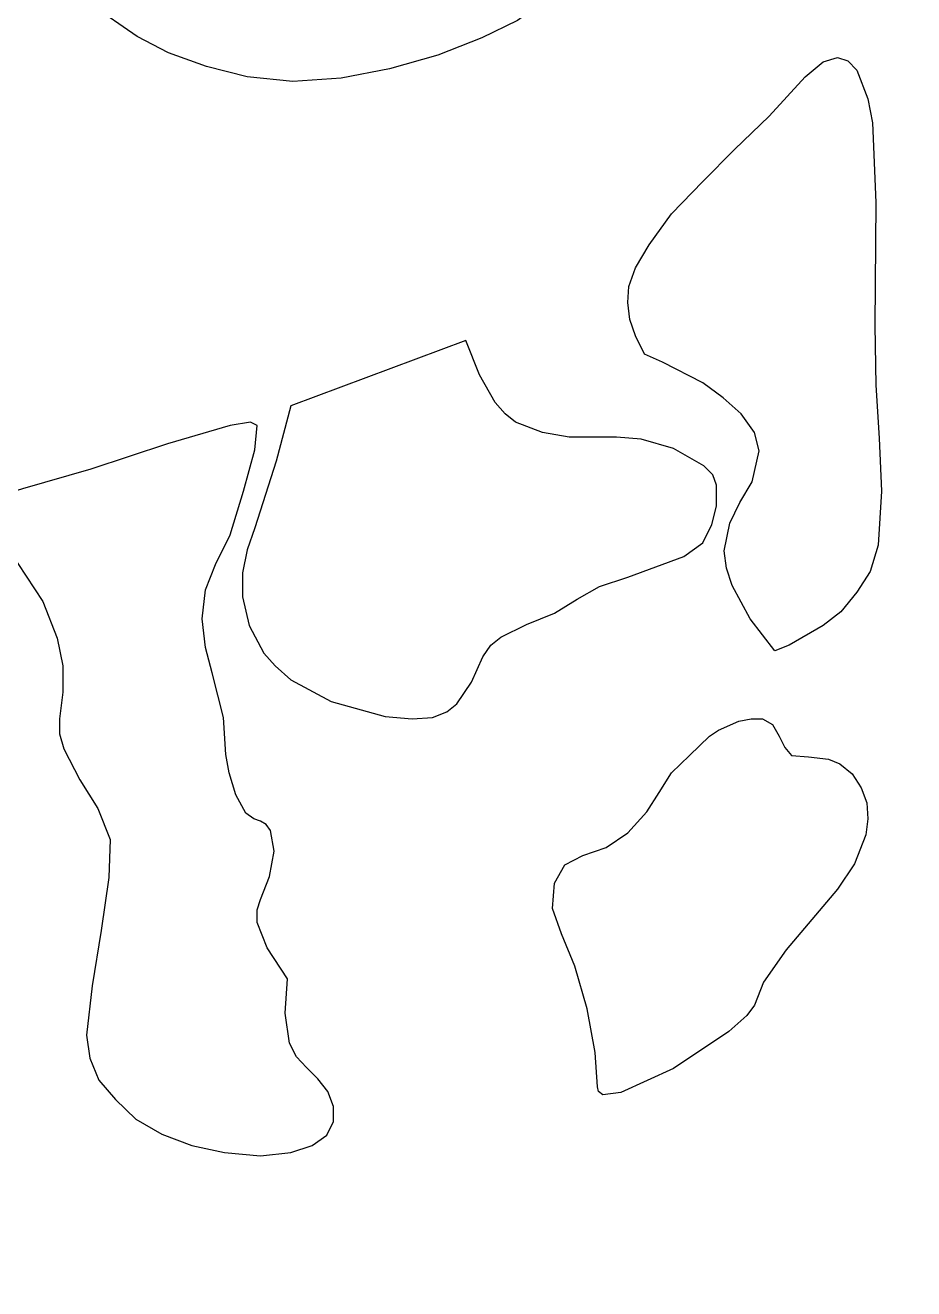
# Model space of a CAD drawing. Header units: centimetres. Extents: x -20.5 to -14.5, y -9 to 9.
# Drawn here: x -18.014 to -16.267, y -4.499 to -2.015 of the extents above; entities that cross this region are included whole.
import ezdxf

# ---------------------------------------------------------------- set-up
doc = ezdxf.new("R2010")
doc.units = ezdxf.units.CM
doc.header["$MEASUREMENT"] = 0
doc.layers.add('layer 1', color=7, linetype='Continuous')

msp = doc.modelspace()

# ---------------------------------------------------------------- linework, layer by layer
at = {"layer": 'layer 1', "color": 250}
for points, knots in [([(-14.52121, -8.99444), (-14.52121, -8.99444), (-20.51992, -8.99536), (-20.51992, -8.99536), (-20.51992, -8.99536), (-20.51992, -8.99536), (-20.51992, 9.00077), (-20.51992, 9.00077), (-20.51992, 9.00077), (-20.51992, 9.00077), (-14.52121, 9.00077), (-14.52121, 9.00077), (-14.52121, 9.00077), (-14.52121, 9.00077), (-14.52121, -8.99444), (-14.52121, -8.99444)], [0, 0, 0, 0, 0.2, 0.2, 0.2, 0.2, 0.4, 0.4, 0.4, 0.4, 0.6, 0.6, 0.6, 0.6, 1, 1, 1, 1]), ([(-17.91548, -1.94682), (-17.91548, -1.94682), (-17.88482, -1.97392), (-17.88482, -1.97392), (-17.88482, -1.97392), (-17.88482, -1.97392), (-17.79417, -2.03716), (-17.79417, -2.03716), (-17.79417, -2.03716), (-17.79417, -2.03716), (-17.73252, -2.06888), (-17.73252, -2.06888), (-17.73252, -2.06888), (-17.73252, -2.06888), (-17.65753, -2.09598), (-17.65753, -2.09598), (-17.65753, -2.09598), (-17.65753, -2.09598), (-17.57788, -2.11645), (-17.57788, -2.11645), (-17.57788, -2.11645), (-17.57788, -2.11645), (-17.48757, -2.12549), (-17.48757, -2.12549), (-17.48757, -2.12549), (-17.48757, -2.12549), (-17.39259, -2.11866), (-17.39259, -2.11866), (-17.39259, -2.11866), (-17.39259, -2.11866), (-17.29761, -2.10059), (-17.29761, -2.10059), (-17.29761, -2.10059), (-17.29761, -2.10059), (-17.20263, -2.07349), (-17.20263, -2.07349), (-17.20263, -2.07349), (-17.20263, -2.07349), (-17.11665, -2.03956), (-17.11665, -2.03956), (-17.11665, -2.03956), (-17.11665, -2.03956), (-17.046, -2.00563), (-17.046, -2.00563), (-17.046, -2.00563), (-17.046, -2.00563), (-16.99301, -1.9671), (-16.99301, -1.9671), (-16.99301, -1.9671), (-16.99301, -1.9671), (-16.96435, -1.93317), (-16.96435, -1.93317), (-16.96435, -1.93317), (-16.96435, -1.93317), (-16.96002, -1.91953), (-16.96002, -1.91953), (-16.96002, -1.91953), (-16.96002, -1.91953), (-16.96202, -1.90607), (-16.96202, -1.90607), (-16.96202, -1.90607), (-16.96202, -1.90607), (-16.99101, -1.86993), (-16.99101, -1.86993), (-16.99101, -1.86993), (-16.99101, -1.86993), (-17.02167, -1.84042), (-17.02167, -1.84042), (-17.02167, -1.84042), (-17.02167, -1.84042), (-17.05033, -1.81111), (-17.05033, -1.81111), (-17.05033, -1.81111), (-17.05033, -1.81111), (-17.07466, -1.75893), (-17.07466, -1.75893), (-17.07466, -1.75893), (-17.07466, -1.75893), (-17.09032, -1.73403), (-17.09032, -1.73403), (-17.09032, -1.73403), (-17.09032, -1.73403), (-17.11232, -1.72279), (-17.11232, -1.72279), (-17.11232, -1.72279), (-17.11232, -1.72279), (-17.13665, -1.72057), (-17.13665, -1.72057), (-17.13665, -1.72057), (-17.13665, -1.72057), (-17.16531, -1.7274), (-17.16531, -1.7274), (-17.16531, -1.7274), (-17.16531, -1.7274), (-17.21163, -1.74768), (-17.21163, -1.74768), (-17.21163, -1.74768), (-17.21163, -1.74768), (-17.23363, -1.75893), (-17.23363, -1.75893), (-17.23363, -1.75893), (-17.23363, -1.75893), (-17.24896, -1.7545), (-17.24896, -1.7545), (-17.24896, -1.7545), (-17.24896, -1.7545), (-17.27995, -1.73403), (-17.27995, -1.73403), (-17.27995, -1.73403), (-17.27995, -1.73403), (-17.29761, -1.71154), (-17.29761, -1.71154), (-17.29761, -1.71154), (-17.29761, -1.71154), (-17.31094, -1.68443), (-17.31094, -1.68443), (-17.31094, -1.68443), (-17.31094, -1.68443), (-17.31527, -1.6459), (-17.31527, -1.6459), (-17.31527, -1.6459), (-17.31527, -1.6459), (-17.31294, -1.59832), (-17.31294, -1.59832), (-17.31294, -1.59832), (-17.31294, -1.59832), (-17.31094, -1.54854), (-17.31094, -1.54854), (-17.31094, -1.54854), (-17.31094, -1.54854), (-17.31961, -1.51922), (-17.31961, -1.51922), (-17.31961, -1.51922), (-17.31961, -1.51922), (-17.33527, -1.49894), (-17.33527, -1.49894), (-17.33527, -1.49894), (-17.33527, -1.49894), (-17.35493, -1.4853), (-17.35493, -1.4853), (-17.35493, -1.4853), (-17.35493, -1.4853), (-17.39926, -1.46944), (-17.39926, -1.46944), (-17.39926, -1.46944), (-17.39926, -1.46944), (-17.41459, -1.4604), (-17.41459, -1.4604), (-17.41459, -1.4604), (-17.41459, -1.4604), (-17.42125, -1.44233), (-17.42125, -1.44233), (-17.42125, -1.44233), (-17.42125, -1.44233), (-17.42792, -1.42426), (-17.42792, -1.42426), (-17.42792, -1.42426), (-17.42792, -1.42426), (-17.43891, -1.41523), (-17.43891, -1.41523), (-17.43891, -1.41523), (-17.43891, -1.41523), (-17.46758, -1.41062), (-17.46758, -1.41062), (-17.46758, -1.41062), (-17.46758, -1.41062), (-17.53389, -1.42426), (-17.53389, -1.42426), (-17.53389, -1.42426), (-17.53389, -1.42426), (-17.58222, -1.44012), (-17.58222, -1.44012), (-17.58222, -1.44012), (-17.58222, -1.44012), (-17.64854, -1.46723), (-17.64854, -1.46723), (-17.64854, -1.46723), (-17.64854, -1.46723), (-17.73452, -1.50798), (-17.73452, -1.50798), (-17.73452, -1.50798), (-17.73452, -1.50798), (-17.75218, -1.58929), (-17.75218, -1.58929), (-17.75218, -1.58929), (-17.75218, -1.58929), (-17.76551, -1.65714), (-17.76551, -1.65714), (-17.76551, -1.65714), (-17.76551, -1.65714), (-17.77218, -1.72057), (-17.77218, -1.72057), (-17.77218, -1.72057), (-17.77218, -1.72057), (-17.77884, -1.74086), (-17.77884, -1.74086), (-17.77884, -1.74086), (-17.77884, -1.74086), (-17.7965, -1.7545), (-17.7965, -1.7545), (-17.7965, -1.7545), (-17.7965, -1.7545), (-17.85149, -1.77257), (-17.85149, -1.77257), (-17.85149, -1.77257), (-17.85149, -1.77257), (-17.90681, -1.78621), (-17.90681, -1.78621), (-17.90681, -1.78621), (-17.90681, -1.78621), (-17.92448, -1.79525), (-17.92448, -1.79525), (-17.92448, -1.79525), (-17.92448, -1.79525), (-17.93114, -1.80871), (-17.93114, -1.80871), (-17.93114, -1.80871), (-17.93114, -1.80871), (-17.92214, -1.89242), (-17.92214, -1.89242), (-17.92214, -1.89242), (-17.92214, -1.89242), (-17.91548, -1.94682), (-17.91548, -1.94682)], [0, 0, 0, 0, 0.0175439, 0.0175439, 0.0175439, 0.0175439, 0.0350877, 0.0350877, 0.0350877, 0.0350877, 0.0526316, 0.0526316, 0.0526316, 0.0526316, 0.0701754, 0.0701754, 0.0701754, 0.0701754, 0.0877193, 0.0877193, 0.0877193, 0.0877193, 0.1052632, 0.1052632, 0.1052632, 0.1052632, 0.122807, 0.122807, 0.122807, 0.122807, 0.1403509, 0.1403509, 0.1403509, 0.1403509, 0.1578947, 0.1578947, 0.1578947, 0.1578947, 0.1754386, 0.1754386, 0.1754386, 0.1754386, 0.1929825, 0.1929825, 0.1929825, 0.1929825, 0.2105263, 0.2105263, 0.2105263, 0.2105263, 0.2280702, 0.2280702, 0.2280702, 0.2280702, 0.245614, 0.245614, 0.245614, 0.245614, 0.2631579, 0.2631579, 0.2631579, 0.2631579, 0.2807018, 0.2807018, 0.2807018, 0.2807018, 0.2982456, 0.2982456, 0.2982456, 0.2982456, 0.3157895, 0.3157895, 0.3157895, 0.3157895, 0.3333333, 0.3333333, 0.3333333, 0.3333333, 0.3508772, 0.3508772, 0.3508772, 0.3508772, 0.3684211, 0.3684211, 0.3684211, 0.3684211, 0.3859649, 0.3859649, 0.3859649, 0.3859649, 0.4035088, 0.4035088, 0.4035088, 0.4035088, 0.4210526, 0.4210526, 0.4210526, 0.4210526, 0.4385965, 0.4385965, 0.4385965, 0.4385965, 0.4561404, 0.4561404, 0.4561404, 0.4561404, 0.4736842, 0.4736842, 0.4736842, 0.4736842, 0.4912281, 0.4912281, 0.4912281, 0.4912281, 0.5087719, 0.5087719, 0.5087719, 0.5087719, 0.5263158, 0.5263158, 0.5263158, 0.5263158, 0.5438596, 0.5438596, 0.5438596, 0.5438596, 0.5614035, 0.5614035, 0.5614035, 0.5614035, 0.5789474, 0.5789474, 0.5789474, 0.5789474, 0.5964912, 0.5964912, 0.5964912, 0.5964912, 0.6140351, 0.6140351, 0.6140351, 0.6140351, 0.6315789, 0.6315789, 0.6315789, 0.6315789, 0.6491228, 0.6491228, 0.6491228, 0.6491228, 0.6666667, 0.6666667, 0.6666667, 0.6666667, 0.6842105, 0.6842105, 0.6842105, 0.6842105, 0.7017544, 0.7017544, 0.7017544, 0.7017544, 0.7192982, 0.7192982, 0.7192982, 0.7192982, 0.7368421, 0.7368421, 0.7368421, 0.7368421, 0.754386, 0.754386, 0.754386, 0.754386, 0.7719298, 0.7719298, 0.7719298, 0.7719298, 0.7894737, 0.7894737, 0.7894737, 0.7894737, 0.8070175, 0.8070175, 0.8070175, 0.8070175, 0.8245614, 0.8245614, 0.8245614, 0.8245614, 0.8421053, 0.8421053, 0.8421053, 0.8421053, 0.8596491, 0.8596491, 0.8596491, 0.8596491, 0.877193, 0.877193, 0.877193, 0.877193, 0.8947368, 0.8947368, 0.8947368, 0.8947368, 0.9122807, 0.9122807, 0.9122807, 0.9122807, 0.9298246, 0.9298246, 0.9298246, 0.9298246, 0.9473684, 0.9473684, 0.9473684, 0.9473684, 0.9649123, 0.9649123, 0.9649123, 0.9649123, 1, 1, 1, 1]), ([(-16.79672, -2.6615), (-16.79672, -2.6615), (-16.76139, -2.67735), (-16.76139, -2.67735), (-16.76139, -2.67735), (-16.76139, -2.67735), (-16.68174, -2.7181), (-16.68174, -2.7181), (-16.68174, -2.7181), (-16.68174, -2.7181), (-16.64209, -2.74761), (-16.64209, -2.74761), (-16.64209, -2.74761), (-16.64209, -2.74761), (-16.60676, -2.77914), (-16.60676, -2.77914), (-16.60676, -2.77914), (-16.60676, -2.77914), (-16.58043, -2.81546), (-16.58043, -2.81546), (-16.58043, -2.81546), (-16.58043, -2.81546), (-16.57143, -2.8516), (-16.57143, -2.8516), (-16.57143, -2.8516), (-16.57143, -2.8516), (-16.58477, -2.91263), (-16.58477, -2.91263), (-16.58477, -2.91263), (-16.58477, -2.91263), (-16.60909, -2.95338), (-16.60909, -2.95338), (-16.60909, -2.95338), (-16.60909, -2.95338), (-16.62876, -2.99413), (-16.62876, -2.99413), (-16.62876, -2.99413), (-16.62876, -2.99413), (-16.64009, -3.04834), (-16.64009, -3.04834), (-16.64009, -3.04834), (-16.64009, -3.04834), (-16.63542, -3.08227), (-16.63542, -3.08227), (-16.63542, -3.08227), (-16.63542, -3.08227), (-16.62442, -3.11619), (-16.62442, -3.11619), (-16.62442, -3.11619), (-16.62442, -3.11619), (-16.5891, -3.18184), (-16.5891, -3.18184), (-16.5891, -3.18184), (-16.5891, -3.18184), (-16.54077, -3.24527), (-16.54077, -3.24527), (-16.54077, -3.24527), (-16.54077, -3.24527), (-16.51211, -3.23383), (-16.51211, -3.23383), (-16.51211, -3.23383), (-16.51211, -3.23383), (-16.4458, -3.19548), (-16.4458, -3.19548), (-16.4458, -3.19548), (-16.4458, -3.19548), (-16.41047, -3.16819), (-16.41047, -3.16819), (-16.41047, -3.16819), (-16.41047, -3.16819), (-16.37948, -3.12984), (-16.37948, -3.12984), (-16.37948, -3.12984), (-16.37948, -3.12984), (-16.35315, -3.08909), (-16.35315, -3.08909), (-16.35315, -3.08909), (-16.35315, -3.08909), (-16.33749, -3.03709), (-16.33749, -3.03709), (-16.33749, -3.03709), (-16.33749, -3.03709), (-16.33082, -2.9307), (-16.33082, -2.9307), (-16.33082, -2.9307), (-16.33082, -2.9307), (-16.33549, -2.82671), (-16.33549, -2.82671), (-16.33549, -2.82671), (-16.33549, -2.82671), (-16.34215, -2.72271), (-16.34215, -2.72271), (-16.34215, -2.72271), (-16.34215, -2.72271), (-16.34415, -2.60508), (-16.34415, -2.60508), (-16.34415, -2.60508), (-16.34415, -2.60508), (-16.34215, -2.36298), (-16.34215, -2.36298), (-16.34215, -2.36298), (-16.34215, -2.36298), (-16.34848, -2.2068), (-16.34848, -2.2068), (-16.34848, -2.2068), (-16.34848, -2.2068), (-16.35748, -2.15941), (-16.35748, -2.15941), (-16.35748, -2.15941), (-16.35748, -2.15941), (-16.37948, -2.10281), (-16.37948, -2.10281), (-16.37948, -2.10281), (-16.37948, -2.10281), (-16.39714, -2.08474), (-16.39714, -2.08474), (-16.39714, -2.08474), (-16.39714, -2.08474), (-16.41713, -2.07791), (-16.41713, -2.07791), (-16.41713, -2.07791), (-16.41713, -2.07791), (-16.4458, -2.08695), (-16.4458, -2.08695), (-16.4458, -2.08695), (-16.4458, -2.08695), (-16.48112, -2.11645), (-16.48112, -2.11645), (-16.48112, -2.11645), (-16.48112, -2.11645), (-16.55177, -2.19334), (-16.55177, -2.19334), (-16.55177, -2.19334), (-16.55177, -2.19334), (-16.62009, -2.25898), (-16.62009, -2.25898), (-16.62009, -2.25898), (-16.62009, -2.25898), (-16.68174, -2.32223), (-16.68174, -2.32223), (-16.68174, -2.32223), (-16.68174, -2.32223), (-16.74373, -2.38566), (-16.74373, -2.38566), (-16.74373, -2.38566), (-16.74373, -2.38566), (-16.78772, -2.44669), (-16.78772, -2.44669), (-16.78772, -2.44669), (-16.78772, -2.44669), (-16.81438, -2.49186), (-16.81438, -2.49186), (-16.81438, -2.49186), (-16.81438, -2.49186), (-16.82771, -2.52819), (-16.82771, -2.52819), (-16.82771, -2.52819), (-16.82771, -2.52819), (-16.82971, -2.55972), (-16.82971, -2.55972), (-16.82971, -2.55972), (-16.82971, -2.55972), (-16.82538, -2.59364), (-16.82538, -2.59364), (-16.82538, -2.59364), (-16.82538, -2.59364), (-16.81438, -2.62536), (-16.81438, -2.62536), (-16.81438, -2.62536), (-16.81438, -2.62536), (-16.79672, -2.6615), (-16.79672, -2.6615)], [0, 0, 0, 0, 0.0227273, 0.0227273, 0.0227273, 0.0227273, 0.0454545, 0.0454545, 0.0454545, 0.0454545, 0.0681818, 0.0681818, 0.0681818, 0.0681818, 0.0909091, 0.0909091, 0.0909091, 0.0909091, 0.1136364, 0.1136364, 0.1136364, 0.1136364, 0.1363636, 0.1363636, 0.1363636, 0.1363636, 0.1590909, 0.1590909, 0.1590909, 0.1590909, 0.1818182, 0.1818182, 0.1818182, 0.1818182, 0.2045455, 0.2045455, 0.2045455, 0.2045455, 0.2272727, 0.2272727, 0.2272727, 0.2272727, 0.25, 0.25, 0.25, 0.25, 0.2727273, 0.2727273, 0.2727273, 0.2727273, 0.2954545, 0.2954545, 0.2954545, 0.2954545, 0.3181818, 0.3181818, 0.3181818, 0.3181818, 0.3409091, 0.3409091, 0.3409091, 0.3409091, 0.3636364, 0.3636364, 0.3636364, 0.3636364, 0.3863636, 0.3863636, 0.3863636, 0.3863636, 0.4090909, 0.4090909, 0.4090909, 0.4090909, 0.4318182, 0.4318182, 0.4318182, 0.4318182, 0.4545455, 0.4545455, 0.4545455, 0.4545455, 0.4772727, 0.4772727, 0.4772727, 0.4772727, 0.5, 0.5, 0.5, 0.5, 0.5227273, 0.5227273, 0.5227273, 0.5227273, 0.5454545, 0.5454545, 0.5454545, 0.5454545, 0.5681818, 0.5681818, 0.5681818, 0.5681818, 0.5909091, 0.5909091, 0.5909091, 0.5909091, 0.6136364, 0.6136364, 0.6136364, 0.6136364, 0.6363636, 0.6363636, 0.6363636, 0.6363636, 0.6590909, 0.6590909, 0.6590909, 0.6590909, 0.6818182, 0.6818182, 0.6818182, 0.6818182, 0.7045455, 0.7045455, 0.7045455, 0.7045455, 0.7272727, 0.7272727, 0.7272727, 0.7272727, 0.75, 0.75, 0.75, 0.75, 0.7727273, 0.7727273, 0.7727273, 0.7727273, 0.7954545, 0.7954545, 0.7954545, 0.7954545, 0.8181818, 0.8181818, 0.8181818, 0.8181818, 0.8409091, 0.8409091, 0.8409091, 0.8409091, 0.8636364, 0.8636364, 0.8636364, 0.8636364, 0.8863636, 0.8863636, 0.8863636, 0.8863636, 0.9090909, 0.9090909, 0.9090909, 0.9090909, 0.9318182, 0.9318182, 0.9318182, 0.9318182, 0.9545455, 0.9545455, 0.9545455, 0.9545455, 1, 1, 1, 1]), ([(-17.4919, -2.76328), (-17.4919, -2.76328), (-17.14764, -2.63439), (-17.14764, -2.63439), (-17.14764, -2.63439), (-17.14764, -2.63439), (-17.12098, -2.70225), (-17.12098, -2.70225), (-17.12098, -2.70225), (-17.12098, -2.70225), (-17.09032, -2.75664), (-17.09032, -2.75664), (-17.09032, -2.75664), (-17.09032, -2.75664), (-17.07033, -2.77914), (-17.07033, -2.77914), (-17.07033, -2.77914), (-17.07033, -2.77914), (-17.05033, -2.79499), (-17.05033, -2.79499), (-17.05033, -2.79499), (-17.05033, -2.79499), (-16.99734, -2.81546), (-16.99734, -2.81546), (-16.99734, -2.81546), (-16.99734, -2.81546), (-16.94469, -2.8245), (-16.94469, -2.8245), (-16.94469, -2.8245), (-16.94469, -2.8245), (-16.85171, -2.8245), (-16.85171, -2.8245), (-16.85171, -2.8245), (-16.85171, -2.8245), (-16.80338, -2.82892), (-16.80338, -2.82892), (-16.80338, -2.82892), (-16.80338, -2.82892), (-16.7394, -2.84699), (-16.7394, -2.84699), (-16.7394, -2.84699), (-16.7394, -2.84699), (-16.67974, -2.88092), (-16.67974, -2.88092), (-16.67974, -2.88092), (-16.67974, -2.88092), (-16.66208, -2.89899), (-16.66208, -2.89899), (-16.66208, -2.89899), (-16.66208, -2.89899), (-16.65542, -2.91945), (-16.65542, -2.91945), (-16.65542, -2.91945), (-16.65542, -2.91945), (-16.65542, -2.9602), (-16.65542, -2.9602), (-16.65542, -2.9602), (-16.65542, -2.9602), (-16.66408, -2.99634), (-16.66408, -2.99634), (-16.66408, -2.99634), (-16.66408, -2.99634), (-16.68174, -3.03248), (-16.68174, -3.03248), (-16.68174, -3.03248), (-16.68174, -3.03248), (-16.7194, -3.05977), (-16.7194, -3.05977), (-16.7194, -3.05977), (-16.7194, -3.05977), (-16.82971, -3.10034), (-16.82971, -3.10034), (-16.82971, -3.10034), (-16.82971, -3.10034), (-16.88503, -3.11841), (-16.88503, -3.11841), (-16.88503, -3.11841), (-16.88503, -3.11841), (-16.92902, -3.1433), (-16.92902, -3.1433), (-16.92902, -3.1433), (-16.92902, -3.1433), (-16.97335, -3.17059), (-16.97335, -3.17059), (-16.97335, -3.17059), (-16.97335, -3.17059), (-17.02834, -3.19308), (-17.02834, -3.19308), (-17.02834, -3.19308), (-17.02834, -3.19308), (-17.07899, -3.21798), (-17.07899, -3.21798), (-17.07899, -3.21798), (-17.07899, -3.21798), (-17.09899, -3.23383), (-17.09899, -3.23383), (-17.09899, -3.23383), (-17.09899, -3.23383), (-17.11432, -3.25651), (-17.11432, -3.25651), (-17.11432, -3.25651), (-17.11432, -3.25651), (-17.13665, -3.3063), (-17.13665, -3.3063), (-17.13665, -3.3063), (-17.13665, -3.3063), (-17.16531, -3.34926), (-17.16531, -3.34926), (-17.16531, -3.34926), (-17.16531, -3.34926), (-17.18497, -3.36512), (-17.18497, -3.36512), (-17.18497, -3.36512), (-17.18497, -3.36512), (-17.21363, -3.37636), (-17.21363, -3.37636), (-17.21363, -3.37636), (-17.21363, -3.37636), (-17.25362, -3.37858), (-17.25362, -3.37858), (-17.25362, -3.37858), (-17.25362, -3.37858), (-17.30661, -3.37415), (-17.30661, -3.37415), (-17.30661, -3.37415), (-17.30661, -3.37415), (-17.41225, -3.34465), (-17.41225, -3.34465), (-17.41225, -3.34465), (-17.41225, -3.34465), (-17.4919, -3.30169), (-17.4919, -3.30169), (-17.4919, -3.30169), (-17.4919, -3.30169), (-17.5229, -3.27458), (-17.5229, -3.27458), (-17.5229, -3.27458), (-17.5229, -3.27458), (-17.54489, -3.24969), (-17.54489, -3.24969), (-17.54489, -3.24969), (-17.54489, -3.24969), (-17.57355, -3.19548), (-17.57355, -3.19548), (-17.57355, -3.19548), (-17.57355, -3.19548), (-17.58688, -3.13887), (-17.58688, -3.13887), (-17.58688, -3.13887), (-17.58688, -3.13887), (-17.58688, -3.0913), (-17.58688, -3.0913), (-17.58688, -3.0913), (-17.58688, -3.0913), (-17.57788, -3.04613), (-17.57788, -3.04613), (-17.57788, -3.04613), (-17.57788, -3.04613), (-17.56255, -3.00317), (-17.56255, -3.00317), (-17.56255, -3.00317), (-17.56255, -3.00317), (-17.52056, -2.87188), (-17.52056, -2.87188), (-17.52056, -2.87188), (-17.52056, -2.87188), (-17.4919, -2.76328), (-17.4919, -2.76328)], [0, 0, 0, 0, 0.0232558, 0.0232558, 0.0232558, 0.0232558, 0.0465116, 0.0465116, 0.0465116, 0.0465116, 0.0697674, 0.0697674, 0.0697674, 0.0697674, 0.0930233, 0.0930233, 0.0930233, 0.0930233, 0.1162791, 0.1162791, 0.1162791, 0.1162791, 0.1395349, 0.1395349, 0.1395349, 0.1395349, 0.1627907, 0.1627907, 0.1627907, 0.1627907, 0.1860465, 0.1860465, 0.1860465, 0.1860465, 0.2093023, 0.2093023, 0.2093023, 0.2093023, 0.2325581, 0.2325581, 0.2325581, 0.2325581, 0.255814, 0.255814, 0.255814, 0.255814, 0.2790698, 0.2790698, 0.2790698, 0.2790698, 0.3023256, 0.3023256, 0.3023256, 0.3023256, 0.3255814, 0.3255814, 0.3255814, 0.3255814, 0.3488372, 0.3488372, 0.3488372, 0.3488372, 0.372093, 0.372093, 0.372093, 0.372093, 0.3953488, 0.3953488, 0.3953488, 0.3953488, 0.4186047, 0.4186047, 0.4186047, 0.4186047, 0.4418605, 0.4418605, 0.4418605, 0.4418605, 0.4651163, 0.4651163, 0.4651163, 0.4651163, 0.4883721, 0.4883721, 0.4883721, 0.4883721, 0.5116279, 0.5116279, 0.5116279, 0.5116279, 0.5348837, 0.5348837, 0.5348837, 0.5348837, 0.5581395, 0.5581395, 0.5581395, 0.5581395, 0.5813953, 0.5813953, 0.5813953, 0.5813953, 0.6046512, 0.6046512, 0.6046512, 0.6046512, 0.627907, 0.627907, 0.627907, 0.627907, 0.6511628, 0.6511628, 0.6511628, 0.6511628, 0.6744186, 0.6744186, 0.6744186, 0.6744186, 0.6976744, 0.6976744, 0.6976744, 0.6976744, 0.7209302, 0.7209302, 0.7209302, 0.7209302, 0.744186, 0.744186, 0.744186, 0.744186, 0.7674419, 0.7674419, 0.7674419, 0.7674419, 0.7906977, 0.7906977, 0.7906977, 0.7906977, 0.8139535, 0.8139535, 0.8139535, 0.8139535, 0.8372093, 0.8372093, 0.8372093, 0.8372093, 0.8604651, 0.8604651, 0.8604651, 0.8604651, 0.8837209, 0.8837209, 0.8837209, 0.8837209, 0.9069767, 0.9069767, 0.9069767, 0.9069767, 0.9302326, 0.9302326, 0.9302326, 0.9302326, 0.9534884, 0.9534884, 0.9534884, 0.9534884, 1, 1, 1, 1]), ([(-17.55822, -2.80182), (-17.55822, -2.80182), (-17.56255, -2.84939), (-17.56255, -2.84939), (-17.56255, -2.84939), (-17.56255, -2.84939), (-17.58455, -2.9307), (-17.58455, -2.9307), (-17.58455, -2.9307), (-17.58455, -2.9307), (-17.61121, -3.01663), (-17.61121, -3.01663), (-17.61121, -3.01663), (-17.61121, -3.01663), (-17.63987, -3.07545), (-17.63987, -3.07545), (-17.63987, -3.07545), (-17.63987, -3.07545), (-17.65953, -3.12523), (-17.65953, -3.12523), (-17.65953, -3.12523), (-17.65953, -3.12523), (-17.6662, -3.18184), (-17.6662, -3.18184), (-17.6662, -3.18184), (-17.6662, -3.18184), (-17.65953, -3.23844), (-17.65953, -3.23844), (-17.65953, -3.23844), (-17.65953, -3.23844), (-17.6462, -3.28823), (-17.6462, -3.28823), (-17.6462, -3.28823), (-17.6462, -3.28823), (-17.62421, -3.37636), (-17.62421, -3.37636), (-17.62421, -3.37636), (-17.62421, -3.37636), (-17.61988, -3.44883), (-17.61988, -3.44883), (-17.61988, -3.44883), (-17.61988, -3.44883), (-17.61321, -3.48497), (-17.61321, -3.48497), (-17.61321, -3.48497), (-17.61321, -3.48497), (-17.59988, -3.52793), (-17.59988, -3.52793), (-17.59988, -3.52793), (-17.59988, -3.52793), (-17.58022, -3.56407), (-17.58022, -3.56407), (-17.58022, -3.56407), (-17.58022, -3.56407), (-17.56455, -3.5755), (-17.56455, -3.5755), (-17.56455, -3.5755), (-17.56455, -3.5755), (-17.55156, -3.57993), (-17.55156, -3.57993), (-17.55156, -3.57993), (-17.55156, -3.57993), (-17.54056, -3.58675), (-17.54056, -3.58675), (-17.54056, -3.58675), (-17.54056, -3.58675), (-17.53156, -3.598), (-17.53156, -3.598), (-17.53156, -3.598), (-17.53156, -3.598), (-17.5249, -3.63875), (-17.5249, -3.63875), (-17.5249, -3.63875), (-17.5249, -3.63875), (-17.53389, -3.68853), (-17.53389, -3.68853), (-17.53389, -3.68853), (-17.53389, -3.68853), (-17.55156, -3.73371), (-17.55156, -3.73371), (-17.55156, -3.73371), (-17.55156, -3.73371), (-17.55822, -3.75417), (-17.55822, -3.75417), (-17.55822, -3.75417), (-17.55822, -3.75417), (-17.55822, -3.77906), (-17.55822, -3.77906), (-17.55822, -3.77906), (-17.55822, -3.77906), (-17.53823, -3.82885), (-17.53823, -3.82885), (-17.53823, -3.82885), (-17.53823, -3.82885), (-17.49857, -3.88988), (-17.49857, -3.88988), (-17.49857, -3.88988), (-17.49857, -3.88988), (-17.5029, -3.95774), (-17.5029, -3.95774), (-17.5029, -3.95774), (-17.5029, -3.95774), (-17.49424, -4.01655), (-17.49424, -4.01655), (-17.49424, -4.01655), (-17.49424, -4.01655), (-17.48091, -4.04366), (-17.48091, -4.04366), (-17.48091, -4.04366), (-17.48091, -4.04366), (-17.46091, -4.06413), (-17.46091, -4.06413), (-17.46091, -4.06413), (-17.46091, -4.06413), (-17.43891, -4.08662), (-17.43891, -4.08662), (-17.43891, -4.08662), (-17.43891, -4.08662), (-17.41892, -4.11151), (-17.41892, -4.11151), (-17.41892, -4.11151), (-17.41892, -4.11151), (-17.40792, -4.14102), (-17.40792, -4.14102), (-17.40792, -4.14102), (-17.40792, -4.14102), (-17.40792, -4.17033), (-17.40792, -4.17033), (-17.40792, -4.17033), (-17.40792, -4.17033), (-17.42125, -4.19744), (-17.42125, -4.19744), (-17.42125, -4.19744), (-17.42125, -4.19744), (-17.44991, -4.2179), (-17.44991, -4.2179), (-17.44991, -4.2179), (-17.44991, -4.2179), (-17.4919, -4.23136), (-17.4919, -4.23136), (-17.4919, -4.23136), (-17.4919, -4.23136), (-17.55156, -4.23819), (-17.55156, -4.23819), (-17.55156, -4.23819), (-17.55156, -4.23819), (-17.62221, -4.23136), (-17.62221, -4.23136), (-17.62221, -4.23136), (-17.62221, -4.23136), (-17.68619, -4.2179), (-17.68619, -4.2179), (-17.68619, -4.2179), (-17.68619, -4.2179), (-17.74552, -4.19523), (-17.74552, -4.19523), (-17.74552, -4.19523), (-17.74552, -4.19523), (-17.7965, -4.16591), (-17.7965, -4.16591), (-17.7965, -4.16591), (-17.7965, -4.16591), (-17.83616, -4.12737), (-17.83616, -4.12737), (-17.83616, -4.12737), (-17.83616, -4.12737), (-17.86916, -4.08902), (-17.86916, -4.08902), (-17.86916, -4.08902), (-17.86916, -4.08902), (-17.88682, -4.04587), (-17.88682, -4.04587), (-17.88682, -4.04587), (-17.88682, -4.04587), (-17.89348, -4.0007), (-17.89348, -4.0007), (-17.89348, -4.0007), (-17.89348, -4.0007), (-17.88249, -3.90353), (-17.88249, -3.90353), (-17.88249, -3.90353), (-17.88249, -3.90353), (-17.86482, -3.79492), (-17.86482, -3.79492), (-17.86482, -3.79492), (-17.86482, -3.79492), (-17.84949, -3.69074), (-17.84949, -3.69074), (-17.84949, -3.69074), (-17.84949, -3.69074), (-17.84716, -3.61607), (-17.84716, -3.61607), (-17.84716, -3.61607), (-17.84716, -3.61607), (-17.87149, -3.55503), (-17.87149, -3.55503), (-17.87149, -3.55503), (-17.87149, -3.55503), (-17.90681, -3.49861), (-17.90681, -3.49861), (-17.90681, -3.49861), (-17.90681, -3.49861), (-17.93781, -3.4374), (-17.93781, -3.4374), (-17.93781, -3.4374), (-17.93781, -3.4374), (-17.94647, -3.40808), (-17.94647, -3.40808), (-17.94647, -3.40808), (-17.94647, -3.40808), (-17.94647, -3.37858), (-17.94647, -3.37858), (-17.94647, -3.37858), (-17.94647, -3.37858), (-17.93981, -3.32658), (-17.93981, -3.32658), (-17.93981, -3.32658), (-17.93981, -3.32658), (-17.93981, -3.27458), (-17.93981, -3.27458), (-17.93981, -3.27458), (-17.93981, -3.27458), (-17.9508, -3.22037), (-17.9508, -3.22037), (-17.9508, -3.22037), (-17.9508, -3.22037), (-17.97946, -3.14791), (-17.97946, -3.14791), (-17.97946, -3.14791), (-17.97946, -3.14791), (-18.02812, -3.07323), (-18.02812, -3.07323), (-18.02812, -3.07323), (-18.02812, -3.07323), (-18.07244, -3.00999), (-18.07244, -3.00999), (-18.07244, -3.00999), (-18.07244, -3.00999), (-18.08344, -2.9827), (-18.08344, -2.9827), (-18.08344, -2.9827), (-18.08344, -2.9827), (-18.08111, -2.95781), (-18.08111, -2.95781), (-18.08111, -2.95781), (-18.08111, -2.95781), (-18.06145, -2.93974), (-18.06145, -2.93974), (-18.06145, -2.93974), (-18.06145, -2.93974), (-18.01946, -2.92628), (-18.01946, -2.92628), (-18.01946, -2.92628), (-18.01946, -2.92628), (-17.88482, -2.88774), (-17.88482, -2.88774), (-17.88482, -2.88774), (-17.88482, -2.88774), (-17.73452, -2.83796), (-17.73452, -2.83796), (-17.73452, -2.83796), (-17.73452, -2.83796), (-17.61121, -2.80182), (-17.61121, -2.80182), (-17.61121, -2.80182), (-17.61121, -2.80182), (-17.57122, -2.79499), (-17.57122, -2.79499), (-17.57122, -2.79499), (-17.57122, -2.79499), (-17.55822, -2.80182), (-17.55822, -2.80182)], [0, 0, 0, 0, 0.0144928, 0.0144928, 0.0144928, 0.0144928, 0.0289855, 0.0289855, 0.0289855, 0.0289855, 0.0434783, 0.0434783, 0.0434783, 0.0434783, 0.057971, 0.057971, 0.057971, 0.057971, 0.0724638, 0.0724638, 0.0724638, 0.0724638, 0.0869565, 0.0869565, 0.0869565, 0.0869565, 0.1014493, 0.1014493, 0.1014493, 0.1014493, 0.115942, 0.115942, 0.115942, 0.115942, 0.1304348, 0.1304348, 0.1304348, 0.1304348, 0.1449275, 0.1449275, 0.1449275, 0.1449275, 0.1594203, 0.1594203, 0.1594203, 0.1594203, 0.173913, 0.173913, 0.173913, 0.173913, 0.1884058, 0.1884058, 0.1884058, 0.1884058, 0.2028986, 0.2028986, 0.2028986, 0.2028986, 0.2173913, 0.2173913, 0.2173913, 0.2173913, 0.2318841, 0.2318841, 0.2318841, 0.2318841, 0.2463768, 0.2463768, 0.2463768, 0.2463768, 0.2608696, 0.2608696, 0.2608696, 0.2608696, 0.2753623, 0.2753623, 0.2753623, 0.2753623, 0.2898551, 0.2898551, 0.2898551, 0.2898551, 0.3043478, 0.3043478, 0.3043478, 0.3043478, 0.3188406, 0.3188406, 0.3188406, 0.3188406, 0.3333333, 0.3333333, 0.3333333, 0.3333333, 0.3478261, 0.3478261, 0.3478261, 0.3478261, 0.3623188, 0.3623188, 0.3623188, 0.3623188, 0.3768116, 0.3768116, 0.3768116, 0.3768116, 0.3913043, 0.3913043, 0.3913043, 0.3913043, 0.4057971, 0.4057971, 0.4057971, 0.4057971, 0.4202899, 0.4202899, 0.4202899, 0.4202899, 0.4347826, 0.4347826, 0.4347826, 0.4347826, 0.4492754, 0.4492754, 0.4492754, 0.4492754, 0.4637681, 0.4637681, 0.4637681, 0.4637681, 0.4782609, 0.4782609, 0.4782609, 0.4782609, 0.4927536, 0.4927536, 0.4927536, 0.4927536, 0.5072464, 0.5072464, 0.5072464, 0.5072464, 0.5217391, 0.5217391, 0.5217391, 0.5217391, 0.5362319, 0.5362319, 0.5362319, 0.5362319, 0.5507246, 0.5507246, 0.5507246, 0.5507246, 0.5652174, 0.5652174, 0.5652174, 0.5652174, 0.5797101, 0.5797101, 0.5797101, 0.5797101, 0.5942029, 0.5942029, 0.5942029, 0.5942029, 0.6086957, 0.6086957, 0.6086957, 0.6086957, 0.6231884, 0.6231884, 0.6231884, 0.6231884, 0.6376812, 0.6376812, 0.6376812, 0.6376812, 0.6521739, 0.6521739, 0.6521739, 0.6521739, 0.6666667, 0.6666667, 0.6666667, 0.6666667, 0.6811594, 0.6811594, 0.6811594, 0.6811594, 0.6956522, 0.6956522, 0.6956522, 0.6956522, 0.7101449, 0.7101449, 0.7101449, 0.7101449, 0.7246377, 0.7246377, 0.7246377, 0.7246377, 0.7391304, 0.7391304, 0.7391304, 0.7391304, 0.7536232, 0.7536232, 0.7536232, 0.7536232, 0.7681159, 0.7681159, 0.7681159, 0.7681159, 0.7826087, 0.7826087, 0.7826087, 0.7826087, 0.7971014, 0.7971014, 0.7971014, 0.7971014, 0.8115942, 0.8115942, 0.8115942, 0.8115942, 0.826087, 0.826087, 0.826087, 0.826087, 0.8405797, 0.8405797, 0.8405797, 0.8405797, 0.8550725, 0.8550725, 0.8550725, 0.8550725, 0.8695652, 0.8695652, 0.8695652, 0.8695652, 0.884058, 0.884058, 0.884058, 0.884058, 0.8985507, 0.8985507, 0.8985507, 0.8985507, 0.9130435, 0.9130435, 0.9130435, 0.9130435, 0.9275362, 0.9275362, 0.9275362, 0.9275362, 0.942029, 0.942029, 0.942029, 0.942029, 0.9565217, 0.9565217, 0.9565217, 0.9565217, 0.9710145, 0.9710145, 0.9710145, 0.9710145, 1, 1, 1, 1]), ([(-16.88937, -4.10248), (-16.88937, -4.10248), (-16.88703, -4.11151), (-16.88703, -4.11151), (-16.88703, -4.11151), (-16.88703, -4.11151), (-16.87837, -4.11834), (-16.87837, -4.11834), (-16.87837, -4.11834), (-16.87837, -4.11834), (-16.84304, -4.11373), (-16.84304, -4.11373), (-16.84304, -4.11373), (-16.84304, -4.11373), (-16.7394, -4.06634), (-16.7394, -4.06634), (-16.7394, -4.06634), (-16.7394, -4.06634), (-16.63109, -3.99387), (-16.63109, -3.99387), (-16.63109, -3.99387), (-16.63109, -3.99387), (-16.59576, -3.96234), (-16.59576, -3.96234), (-16.59576, -3.96234), (-16.59576, -3.96234), (-16.58043, -3.94188), (-16.58043, -3.94188), (-16.58043, -3.94188), (-16.58043, -3.94188), (-16.56277, -3.8967), (-16.56277, -3.8967), (-16.56277, -3.8967), (-16.56277, -3.8967), (-16.51845, -3.83327), (-16.51845, -3.83327), (-16.51845, -3.83327), (-16.51845, -3.83327), (-16.41713, -3.71342), (-16.41713, -3.71342), (-16.41713, -3.71342), (-16.41713, -3.71342), (-16.38381, -3.66364), (-16.38381, -3.66364), (-16.38381, -3.66364), (-16.38381, -3.66364), (-16.36181, -3.60703), (-16.36181, -3.60703), (-16.36181, -3.60703), (-16.36181, -3.60703), (-16.35748, -3.5755), (-16.35748, -3.5755), (-16.35748, -3.5755), (-16.35748, -3.5755), (-16.35981, -3.54379), (-16.35981, -3.54379), (-16.35981, -3.54379), (-16.35981, -3.54379), (-16.37081, -3.51429), (-16.37081, -3.51429), (-16.37081, -3.51429), (-16.37081, -3.51429), (-16.38847, -3.48718), (-16.38847, -3.48718), (-16.38847, -3.48718), (-16.38847, -3.48718), (-16.41247, -3.4669), (-16.41247, -3.4669), (-16.41247, -3.4669), (-16.41247, -3.4669), (-16.4348, -3.45786), (-16.4348, -3.45786), (-16.4348, -3.45786), (-16.4348, -3.45786), (-16.47446, -3.45325), (-16.47446, -3.45325), (-16.47446, -3.45325), (-16.47446, -3.45325), (-16.50745, -3.45104), (-16.50745, -3.45104), (-16.50745, -3.45104), (-16.50745, -3.45104), (-16.52078, -3.43518), (-16.52078, -3.43518), (-16.52078, -3.43518), (-16.52078, -3.43518), (-16.53178, -3.4125), (-16.53178, -3.4125), (-16.53178, -3.4125), (-16.53178, -3.4125), (-16.54511, -3.39001), (-16.54511, -3.39001), (-16.54511, -3.39001), (-16.54511, -3.39001), (-16.56477, -3.37858), (-16.56477, -3.37858), (-16.56477, -3.37858), (-16.56477, -3.37858), (-16.5871, -3.37858), (-16.5871, -3.37858), (-16.5871, -3.37858), (-16.5871, -3.37858), (-16.61143, -3.38319), (-16.61143, -3.38319), (-16.61143, -3.38319), (-16.61143, -3.38319), (-16.65108, -3.40126), (-16.65108, -3.40126), (-16.65108, -3.40126), (-16.65108, -3.40126), (-16.66875, -3.4125), (-16.66875, -3.4125), (-16.66875, -3.4125), (-16.66875, -3.4125), (-16.70841, -3.45104), (-16.70841, -3.45104), (-16.70841, -3.45104), (-16.70841, -3.45104), (-16.74373, -3.48497), (-16.74373, -3.48497), (-16.74373, -3.48497), (-16.74373, -3.48497), (-16.76806, -3.52332), (-16.76806, -3.52332), (-16.76806, -3.52332), (-16.76806, -3.52332), (-16.79239, -3.56186), (-16.79239, -3.56186), (-16.79239, -3.56186), (-16.79239, -3.56186), (-16.82971, -3.60261), (-16.82971, -3.60261), (-16.82971, -3.60261), (-16.82971, -3.60261), (-16.8717, -3.63192), (-16.8717, -3.63192), (-16.8717, -3.63192), (-16.8717, -3.63192), (-16.91803, -3.64778), (-16.91803, -3.64778), (-16.91803, -3.64778), (-16.91803, -3.64778), (-16.95335, -3.66585), (-16.95335, -3.66585), (-16.95335, -3.66585), (-16.95335, -3.66585), (-16.97335, -3.70218), (-16.97335, -3.70218), (-16.97335, -3.70218), (-16.97335, -3.70218), (-16.97768, -3.75196), (-16.97768, -3.75196), (-16.97768, -3.75196), (-16.97768, -3.75196), (-16.96002, -3.80156), (-16.96002, -3.80156), (-16.96002, -3.80156), (-16.96002, -3.80156), (-16.93336, -3.86499), (-16.93336, -3.86499), (-16.93336, -3.86499), (-16.93336, -3.86499), (-16.90936, -3.9487), (-16.90936, -3.9487), (-16.90936, -3.9487), (-16.90936, -3.9487), (-16.8937, -4.03462), (-16.8937, -4.03462), (-16.8937, -4.03462), (-16.8937, -4.03462), (-16.88937, -4.10248), (-16.88937, -4.10248)], [0, 0, 0, 0, 0.0227273, 0.0227273, 0.0227273, 0.0227273, 0.0454545, 0.0454545, 0.0454545, 0.0454545, 0.0681818, 0.0681818, 0.0681818, 0.0681818, 0.0909091, 0.0909091, 0.0909091, 0.0909091, 0.1136364, 0.1136364, 0.1136364, 0.1136364, 0.1363636, 0.1363636, 0.1363636, 0.1363636, 0.1590909, 0.1590909, 0.1590909, 0.1590909, 0.1818182, 0.1818182, 0.1818182, 0.1818182, 0.2045455, 0.2045455, 0.2045455, 0.2045455, 0.2272727, 0.2272727, 0.2272727, 0.2272727, 0.25, 0.25, 0.25, 0.25, 0.2727273, 0.2727273, 0.2727273, 0.2727273, 0.2954545, 0.2954545, 0.2954545, 0.2954545, 0.3181818, 0.3181818, 0.3181818, 0.3181818, 0.3409091, 0.3409091, 0.3409091, 0.3409091, 0.3636364, 0.3636364, 0.3636364, 0.3636364, 0.3863636, 0.3863636, 0.3863636, 0.3863636, 0.4090909, 0.4090909, 0.4090909, 0.4090909, 0.4318182, 0.4318182, 0.4318182, 0.4318182, 0.4545455, 0.4545455, 0.4545455, 0.4545455, 0.4772727, 0.4772727, 0.4772727, 0.4772727, 0.5, 0.5, 0.5, 0.5, 0.5227273, 0.5227273, 0.5227273, 0.5227273, 0.5454545, 0.5454545, 0.5454545, 0.5454545, 0.5681818, 0.5681818, 0.5681818, 0.5681818, 0.5909091, 0.5909091, 0.5909091, 0.5909091, 0.6136364, 0.6136364, 0.6136364, 0.6136364, 0.6363636, 0.6363636, 0.6363636, 0.6363636, 0.6590909, 0.6590909, 0.6590909, 0.6590909, 0.6818182, 0.6818182, 0.6818182, 0.6818182, 0.7045455, 0.7045455, 0.7045455, 0.7045455, 0.7272727, 0.7272727, 0.7272727, 0.7272727, 0.75, 0.75, 0.75, 0.75, 0.7727273, 0.7727273, 0.7727273, 0.7727273, 0.7954545, 0.7954545, 0.7954545, 0.7954545, 0.8181818, 0.8181818, 0.8181818, 0.8181818, 0.8409091, 0.8409091, 0.8409091, 0.8409091, 0.8636364, 0.8636364, 0.8636364, 0.8636364, 0.8863636, 0.8863636, 0.8863636, 0.8863636, 0.9090909, 0.9090909, 0.9090909, 0.9090909, 0.9318182, 0.9318182, 0.9318182, 0.9318182, 0.9545455, 0.9545455, 0.9545455, 0.9545455, 1, 1, 1, 1])]:
    msp.add_open_spline(points, degree=3, knots=knots, dxfattribs=at)

doc.saveas('drawing.dxf')
